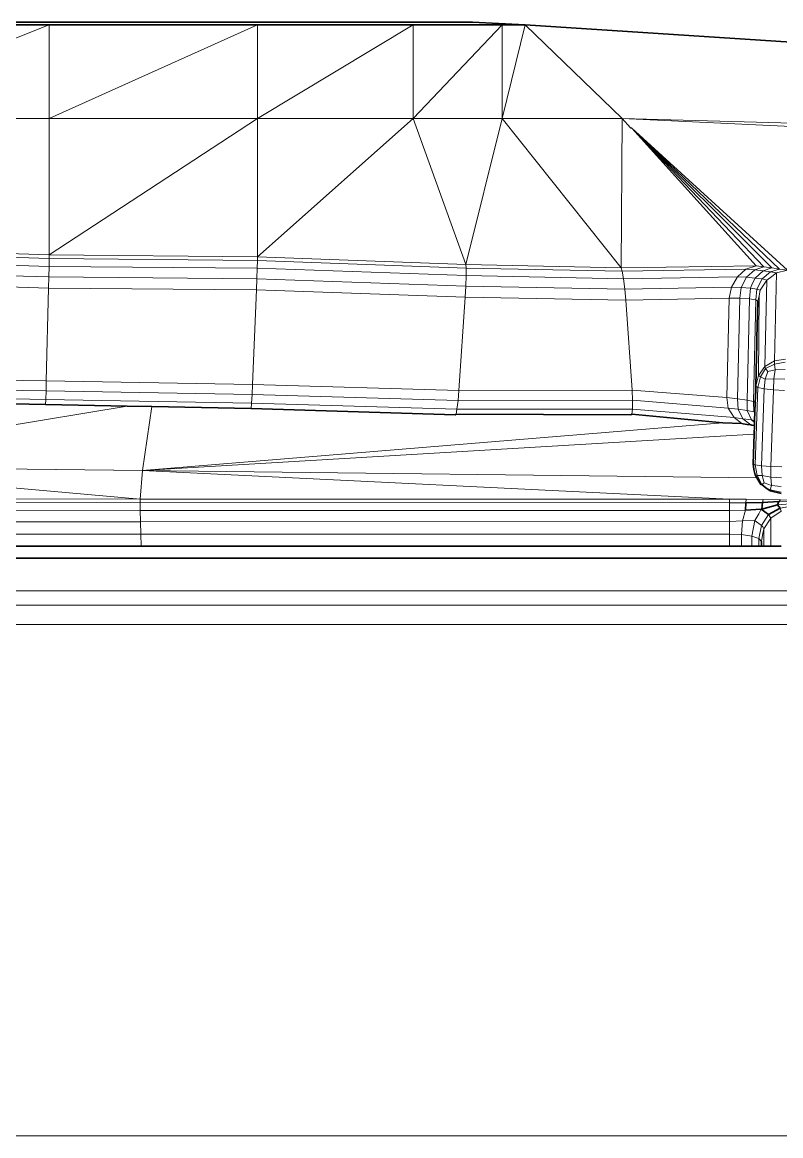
# Model space of a CAD drawing. Header units: inches. Extents: x 1 to 101, y 1 to 36.
# Drawn here: x 13.439 to 14.626, y 33.792 to 35.536 of the extents above; entities that cross this region are included whole.
import ezdxf

# ---------------------------------------------------------------- set-up
doc = ezdxf.new("R2010")
doc.units = ezdxf.units.IN
doc.header["$MEASUREMENT"] = 0
doc.layers.add('Default', color=7, linetype='Continuous')

msp = doc.modelspace()

# ---------------------------------------------------------------- linework, layer by layer
at = {"layer": 'Default', "color": 7, "lineweight": 35, "ltscale": 5.332711, "transparency": 33554687}
for p, q in [((14.1433, 35.5358), (11.3471, 35.5358)), ((14.2259, 35.5318), (14.1433, 35.5358)), ((13.1125, 35.5318), (13.4808, 35.5318)), ((13.4808, 35.5318), (13.8068, 35.5318)), ((13.8068, 35.5318), (14.0504, 35.5318)), ((14.0504, 35.5318), (14.1895, 35.5318)), ((14.1895, 35.5318), (14.2259, 35.5318)), ((17.8304, 35.2958), (14.2259, 35.5318)), ((14.3906, 35.3704), (14.3927, 35.3702)), ((14.5899, 35.0993), (14.5886, 35.0414)), ((14.5884, 35.0299), (14.5879, 35.013)), ((14.5884, 35.0347), (14.5886, 35.0414)), ((14.5884, 35.0347), (14.5884, 35.0299)), ((14.5869, 34.966), (14.5879, 35.013)), ((14.5858, 34.9405), (14.5866, 34.959)), ((14.5866, 34.959), (14.5869, 34.966)), ((13.1098, 34.9441), (13.4749, 34.9373)), ((14.5858, 34.9405), (14.5854, 34.9252)), ((13.4749, 34.9373), (13.6026, 34.9349)), ((13.6026, 34.9349), (13.6412, 34.9341)), ((13.6412, 34.9341), (13.7969, 34.9312)), ((13.7969, 34.9312), (14.1164, 34.9213)), ((14.5854, 34.9252), (14.5849, 34.9122)), ((14.1164, 34.9213), (14.1175, 34.9221)), ((14.1175, 34.9221), (14.3909, 34.921)), ((14.3925, 34.922), (14.3909, 34.921)), ((14.3925, 34.922), (14.5351, 34.9087)), ((14.5351, 34.9087), (14.5647, 34.9075)), ((14.5647, 34.9075), (14.567, 34.9072)), ((14.567, 34.9072), (14.5732, 34.9061)), ((14.5732, 34.9061), (14.5789, 34.9057)), ((14.5789, 34.9057), (14.5804, 34.9049)), ((14.5848, 34.9093), (14.5846, 34.9043)), ((14.5849, 34.9122), (14.5848, 34.9093)), ((14.5804, 34.9049), (14.5846, 34.9043)), ((14.5842, 34.8909), (14.5825, 34.8443)), ((14.5846, 34.9043), (14.5842, 34.8909)), ((14.5839, 34.8356), (14.5825, 34.8443)), ((14.5839, 34.8356), (14.5856, 34.8269)), ((14.5884, 34.8222), (14.5856, 34.8269)), ((14.5884, 34.8222), (14.5948, 34.8122)), ((14.5948, 34.8122), (14.596, 34.8121)), ((14.6023, 34.8068), (14.596, 34.8121)), ((14.6023, 34.8068), (14.6091, 34.8022)), ((14.6262, 34.7981), (14.6091, 34.8022)), ((14.5706, 34.7719), (14.5711, 34.7833)), ((14.5711, 34.7833), (14.5972, 34.7836)), ((14.5972, 34.7836), (14.5962, 34.7736)), ((14.5972, 34.7836), (14.6228, 34.7856)), ((14.6228, 34.7856), (14.6206, 34.7803)), ((14.5952, 34.7735), (14.5706, 34.7719)), ((14.6066, 34.7651), (14.5952, 34.7735)), ((14.5962, 34.7736), (14.6206, 34.7803)), ((14.625, 34.7749), (14.6066, 34.7651)), ((14.6206, 34.7803), (14.625, 34.7749)), ((13.6248, 34.7155), (13.0312, 34.7155)), ((14.5455, 34.7155), (13.6248, 34.7155)), ((14.5645, 34.7155), (14.5455, 34.7155)), ((14.5808, 34.7155), (14.5645, 34.7155)), ((14.5917, 34.7155), (14.5808, 34.7155)), ((14.5955, 34.7155), (14.5917, 34.7155)), ((14.5955, 34.723), (14.5955, 34.7155)), ((14.5992, 34.7155), (14.5955, 34.7155)), ((14.6101, 34.7155), (14.5992, 34.7155)), ((14.6265, 34.7155), (14.6101, 34.7155)), ((20.6982, 34.6965), (4.7589, 34.6965))]:
    msp.add_line(p, q, dxfattribs=at)
at = {"layer": 'Default', "color": 251, "lineweight": 0, "true_color": 0x4b4b4b, "transparency": 33554687}
for p, q in [((13.1125, 35.3849), (13.4808, 35.5318)), ((13.4808, 35.5318), (13.8068, 35.5318)), ((13.8068, 35.5318), (13.4808, 35.3849)), ((13.4808, 35.3849), (13.4808, 35.5318)), ((13.4808, 35.5318), (13.4808, 35.3849)), ((13.4808, 35.3849), (13.8068, 35.5318)), ((13.8068, 35.5318), (13.8068, 35.3849)), ((13.8068, 35.3849), (13.8068, 35.5318)), ((13.8068, 35.5318), (14.0504, 35.5318)), ((14.0504, 35.5318), (13.8068, 35.3849)), ((13.4808, 35.3849), (13.1125, 35.3849)), ((13.8068, 35.3849), (13.4808, 35.3849))]:
    msp.add_line(p, q, dxfattribs=at).dxf.unprotected_set("ltscale", 0)
at = {"layer": 'Default', "color": 251, "lineweight": 0, "true_color": 0x4c4c4c, "transparency": 33554687}
for p, q in [((13.1125, 35.5318), (13.4808, 35.5318)), ((13.4808, 35.5318), (13.1125, 35.3849))]:
    msp.add_line(p, q, dxfattribs=at).dxf.unprotected_set("ltscale", 0)
at = {"layer": 'Default', "color": 7, "lineweight": 15, "ltscale": 5.332711, "transparency": 33554687}
for p, q in [((13.4808, 35.3849), (13.4808, 35.5318)), ((13.8068, 35.5318), (13.8068, 35.3849)), ((14.0504, 35.5318), (14.0504, 35.3849)), ((14.1895, 35.5318), (14.1895, 35.3849)), ((14.2259, 35.5318), (14.3774, 35.3849)), ((13.4808, 35.3849), (13.1125, 35.3849)), ((13.8068, 35.3849), (13.4808, 35.3849)), ((13.4808, 35.1717), (13.4808, 35.3849)), ((13.8068, 35.3849), (14.0504, 35.3849)), ((13.8068, 35.1684), (13.8068, 35.3849)), ((14.0504, 35.3849), (14.133, 35.1563)), ((14.0504, 35.3849), (14.1895, 35.3849)), ((14.1895, 35.3849), (14.3758, 35.1511)), ((14.1895, 35.3849), (14.3774, 35.3849)), ((14.3774, 35.3849), (17.9062, 35.2223)), ((14.3774, 35.3849), (14.3906, 35.3704)), ((14.6365, 35.1477), (14.3927, 35.3702)), ((14.3927, 35.3702), (14.5872, 35.1544)), ((14.6241, 35.1494), (14.3927, 35.3702)), ((14.3927, 35.3702), (14.6118, 35.1511)), ((14.5995, 35.1527), (14.3927, 35.3702)), ((13.4807, 35.1659), (13.1124, 35.1775)), ((13.4808, 35.1717), (13.1125, 35.1833)), ((13.4808, 35.1717), (13.4807, 35.1659)), ((13.8068, 35.1684), (13.4808, 35.1717)), ((13.8067, 35.1628), (13.8068, 35.1684)), ((14.133, 35.1563), (13.8068, 35.1684)), ((13.1123, 35.1652), (13.4805, 35.1536)), ((13.4801, 35.137), (13.4805, 35.1536)), ((13.4805, 35.1536), (13.4807, 35.1659)), ((13.4805, 35.1536), (13.8063, 35.1508)), ((13.4807, 35.1659), (13.8067, 35.1628)), ((13.8056, 35.1342), (13.8063, 35.1508)), ((13.8063, 35.1508), (13.8067, 35.1628)), ((14.1336, 35.1391), (13.8063, 35.1508)), ((14.1336, 35.151), (13.8067, 35.1628)), ((14.3758, 35.1511), (14.133, 35.1563)), ((14.133, 35.1563), (14.1336, 35.151)), ((14.1336, 35.151), (14.1336, 35.1391)), ((14.1336, 35.151), (14.3776, 35.146)), ((14.5872, 35.1544), (14.3758, 35.1511)), ((14.3758, 35.1511), (14.3776, 35.146)), ((14.3776, 35.146), (14.5711, 35.1491)), ((14.565, 35.1433), (14.5711, 35.1491)), ((14.5872, 35.1544), (14.5711, 35.1491)), ((14.5711, 35.1491), (14.5852, 35.148)), ((14.5852, 35.148), (14.5995, 35.1527)), ((14.5995, 35.1527), (14.5872, 35.1544)), ((14.6118, 35.1511), (14.5981, 35.1466)), ((14.5995, 35.1527), (14.6118, 35.1511)), ((14.6241, 35.1494), (14.6097, 35.145)), ((14.6118, 35.1511), (14.6241, 35.1494)), ((14.6241, 35.1494), (14.6365, 35.1477)), ((13.4801, 35.137), (13.1122, 35.1485)), ((13.4797, 35.1197), (13.4801, 35.137)), ((13.4801, 35.137), (13.8056, 35.1342)), ((13.8056, 35.1342), (13.8049, 35.117)), ((14.133, 35.1227), (13.8056, 35.1342)), ((14.1336, 35.1391), (14.133, 35.1227)), ((14.3797, 35.1343), (14.1336, 35.1391)), ((14.3776, 35.146), (14.3797, 35.1343)), ((14.3797, 35.1343), (14.5579, 35.1374)), ((14.3817, 35.118), (14.3797, 35.1343)), ((14.5486, 35.121), (14.5579, 35.1374)), ((14.5579, 35.1374), (14.565, 35.1433)), ((14.5579, 35.1374), (14.5722, 35.1366)), ((14.5639, 35.1206), (14.5722, 35.1366)), ((14.5722, 35.1366), (14.5852, 35.148)), ((14.5722, 35.1366), (14.5857, 35.1353)), ((14.5817, 35.1271), (14.5857, 35.1353)), ((14.5852, 35.148), (14.5981, 35.1466)), ((14.5981, 35.1466), (14.5857, 35.1353)), ((14.5857, 35.1353), (14.5966, 35.1339)), ((14.5966, 35.1339), (14.5885, 35.118)), ((14.5935, 35.1163), (14.6041, 35.1318)), ((14.6097, 35.145), (14.5966, 35.1339)), ((14.5966, 35.1339), (14.6041, 35.1318)), ((14.5981, 35.1466), (14.6097, 35.145)), ((14.601, 34.9968), (14.6041, 35.1318)), ((14.6041, 35.1318), (14.6121, 35.1379)), ((14.6097, 35.145), (14.6194, 35.1433)), ((14.6121, 35.1379), (14.6194, 35.1433)), ((14.6159, 35.0058), (14.6194, 35.1433)), ((14.6194, 35.1433), (14.6365, 35.1477)), ((13.4797, 35.1197), (13.112, 35.1312)), ((13.4761, 34.9741), (13.4797, 35.1197)), ((13.4797, 35.1197), (13.8049, 35.117)), ((13.7988, 34.9687), (13.8049, 35.117)), ((13.8049, 35.117), (14.132, 35.1055)), ((14.132, 35.1055), (14.133, 35.1227)), ((14.133, 35.1227), (14.3817, 35.118)), ((14.3817, 35.118), (14.5486, 35.121)), ((14.3817, 35.118), (14.3832, 35.1009)), ((14.5486, 35.121), (14.5453, 35.1038)), ((14.5639, 35.1206), (14.5486, 35.121)), ((14.5617, 35.1038), (14.5639, 35.1206)), ((14.5782, 35.1196), (14.5639, 35.1206)), ((14.577, 35.1029), (14.5782, 35.1196)), ((14.5782, 35.1196), (14.5817, 35.1271)), ((14.5885, 35.118), (14.5782, 35.1196)), ((14.5885, 35.118), (14.5869, 35.1012)), ((14.5935, 35.1163), (14.5885, 35.118)), ((14.5918, 35.1075), (14.5935, 35.1163)), ((14.132, 35.1055), (14.1219, 34.9594)), ((14.132, 35.1055), (14.3832, 35.1009)), ((14.3832, 35.1009), (14.5453, 35.1038)), ((14.3832, 35.1009), (14.393, 34.9599)), ((14.5453, 35.1038), (14.5412, 34.948)), ((14.5453, 35.1038), (14.5617, 35.1038)), ((14.5579, 34.9463), (14.5617, 35.1038)), ((14.577, 35.1029), (14.5617, 35.1038)), ((14.577, 35.1029), (14.573, 34.9442)), ((14.5869, 35.1012), (14.577, 35.1029)), ((14.5831, 34.942), (14.5869, 35.1012)), ((14.5899, 35.0993), (14.5869, 35.1012)), ((14.5899, 35.0993), (14.5918, 35.1075)), ((14.5908, 34.9828), (14.5918, 35.1075)), ((14.5908, 34.9828), (14.601, 34.9968)), ((14.594, 34.9804), (14.6021, 34.9938)), ((14.601, 34.9968), (14.6159, 35.0058)), ((14.601, 34.9968), (14.6021, 34.9938)), ((14.6021, 34.9938), (14.6161, 35.0007)), ((14.6021, 34.9938), (14.6056, 34.9888)), ((14.6331, 35.0084), (14.6159, 35.0058)), ((14.6159, 35.0058), (14.6161, 35.0007)), ((14.6161, 35.0007), (14.6329, 35.0034)), ((14.6161, 35.0007), (14.6173, 34.9916)), ((14.6173, 34.9916), (14.6326, 34.9923)), ((13.4761, 34.9741), (13.1103, 34.9806)), ((14.5869, 34.966), (14.5908, 34.9828)), ((14.5901, 34.9638), (14.594, 34.9804)), ((14.594, 34.9804), (14.5908, 34.9828)), ((14.6015, 34.977), (14.594, 34.9804)), ((14.5998, 34.9618), (14.6015, 34.977)), ((14.6015, 34.977), (14.6056, 34.9888)), ((14.6152, 34.9773), (14.6015, 34.977)), ((14.6056, 34.9888), (14.6173, 34.9916)), ((14.6152, 34.9773), (14.6143, 34.9603)), ((14.6173, 34.9916), (14.6152, 34.9773)), ((14.6321, 34.9768), (14.6152, 34.9773)), ((13.4757, 34.9586), (13.1101, 34.9651)), ((13.4753, 34.9451), (13.4757, 34.9586)), ((13.4761, 34.9741), (13.4757, 34.9586)), ((13.4757, 34.9586), (13.7982, 34.9531)), ((13.7988, 34.9687), (13.4761, 34.9741)), ((13.7982, 34.9531), (13.7988, 34.9687)), ((14.1219, 34.9594), (13.7988, 34.9687)), ((14.1219, 34.9594), (14.1206, 34.9437)), ((14.393, 34.9599), (14.1219, 34.9594)), ((14.5412, 34.948), (14.393, 34.9599)), ((14.393, 34.9599), (14.3937, 34.9441)), ((14.5901, 34.9638), (14.586, 34.8427)), ((14.5869, 34.966), (14.5901, 34.9638)), ((14.5998, 34.9618), (14.5901, 34.9638)), ((14.5998, 34.9618), (14.5957, 34.8412)), ((14.6143, 34.9603), (14.5998, 34.9618)), ((14.6143, 34.9603), (14.6103, 34.8401)), ((14.6315, 34.9594), (14.6143, 34.9603)), ((13.1099, 34.9517), (13.4753, 34.9451)), ((13.4749, 34.9373), (13.4753, 34.9451)), ((13.4753, 34.9451), (13.7975, 34.9394)), ((13.7975, 34.9394), (13.7982, 34.9531)), ((14.1206, 34.9437), (13.7982, 34.9531)), ((14.1206, 34.9437), (14.119, 34.9299)), ((14.1206, 34.9437), (14.3937, 34.9441)), ((14.3937, 34.9441), (14.3936, 34.9302)), ((14.3937, 34.9441), (14.5437, 34.9316)), ((14.5579, 34.9463), (14.5412, 34.948)), ((14.5437, 34.9316), (14.5412, 34.948)), ((14.573, 34.9442), (14.5579, 34.9463)), ((14.5579, 34.9463), (14.5589, 34.9299)), ((14.5732, 34.9278), (14.573, 34.9442)), ((14.573, 34.9442), (14.5831, 34.942)), ((14.5831, 34.942), (14.5836, 34.9258)), ((14.5831, 34.942), (14.5858, 34.9405)), ((13.6412, 34.9341), (13.6268, 34.8339)), ((13.7969, 34.9312), (13.7975, 34.9394)), ((14.119, 34.9299), (13.7975, 34.9394)), ((14.119, 34.9299), (14.1175, 34.9221)), ((14.119, 34.9299), (14.3936, 34.9302)), ((14.3936, 34.9302), (14.3925, 34.922)), ((14.3936, 34.9302), (14.5531, 34.9167)), ((14.5589, 34.9299), (14.5437, 34.9316)), ((14.5437, 34.9316), (14.5531, 34.9167)), ((14.5665, 34.915), (14.5589, 34.9299)), ((14.5589, 34.9299), (14.5732, 34.9278)), ((14.58, 34.9131), (14.5732, 34.9278)), ((14.5732, 34.9278), (14.5836, 34.9258)), ((14.5836, 34.9258), (14.5854, 34.9252)), ((14.5351, 34.9087), (13.6268, 34.8339)), ((14.5531, 34.9167), (14.5665, 34.915)), ((14.5531, 34.9167), (14.5647, 34.9075)), ((14.5789, 34.9057), (14.5665, 34.915)), ((14.5665, 34.915), (14.58, 34.9131)), ((14.5849, 34.9122), (14.58, 34.9131)), ((14.5848, 34.9093), (14.58, 34.9131)), ((13.6268, 34.8339), (14.5842, 34.8909)), ((13.6268, 34.8339), (13.0399, 34.8411)), ((14.586, 34.8427), (14.5825, 34.8443)), ((14.5888, 34.8259), (14.586, 34.8427)), ((14.586, 34.8427), (14.5957, 34.8412)), ((14.6103, 34.8401), (14.5957, 34.8412)), ((14.5957, 34.8412), (14.5965, 34.8261)), ((14.6102, 34.8235), (14.6103, 34.8401)), ((14.6103, 34.8401), (14.6276, 34.8395)), ((13.6268, 34.8339), (13.6229, 34.7893)), ((14.5884, 34.8222), (13.6268, 34.8339)), ((13.6268, 34.8339), (14.5455, 34.7889)), ((14.5856, 34.8269), (14.5888, 34.8259)), ((14.5965, 34.8261), (14.5888, 34.8259)), ((14.5888, 34.8259), (14.596, 34.8121)), ((14.5997, 34.8147), (14.5965, 34.8261)), ((14.5965, 34.8261), (14.6102, 34.8235)), ((14.6102, 34.8235), (14.6113, 34.8104)), ((14.627, 34.8225), (14.6102, 34.8235)), ((14.596, 34.8121), (14.5997, 34.8147)), ((14.6113, 34.8104), (14.5997, 34.8147)), ((14.6095, 34.8039), (14.6023, 34.8068)), ((14.6095, 34.8039), (14.6091, 34.8022)), ((14.6113, 34.8104), (14.6095, 34.8039)), ((14.6263, 34.8002), (14.6095, 34.8039)), ((14.6113, 34.8104), (14.6265, 34.8087)), ((13.6229, 34.784), (13.0308, 34.7845)), ((13.6229, 34.7893), (13.0311, 34.79)), ((13.6229, 34.784), (13.6229, 34.7893)), ((13.6229, 34.7893), (14.5455, 34.7889)), ((14.5455, 34.7835), (13.6229, 34.784)), ((13.6229, 34.784), (13.6231, 34.7715)), ((14.5455, 34.7889), (14.5455, 34.7835)), ((14.5455, 34.7889), (14.5717, 34.7889)), ((14.5455, 34.7713), (14.5455, 34.7835)), ((14.5455, 34.7835), (14.5711, 34.7833)), ((14.5711, 34.7833), (14.5717, 34.7889)), ((14.5717, 34.7889), (14.5983, 34.7887)), ((14.5983, 34.7887), (14.5972, 34.7836)), ((14.5983, 34.7887), (14.6254, 34.7882)), ((14.6254, 34.7882), (14.6228, 34.7856)), ((14.6228, 34.7856), (14.6496, 34.7851)), ((14.653, 34.7876), (14.6254, 34.7882)), ((13.6231, 34.7715), (13.0306, 34.7717)), ((13.6231, 34.7715), (13.6236, 34.7536)), ((14.5455, 34.7713), (13.6231, 34.7715)), ((14.5706, 34.7719), (14.5455, 34.7713)), ((14.5455, 34.7542), (14.5455, 34.7713)), ((14.5658, 34.755), (14.5706, 34.7719)), ((14.585, 34.7557), (14.5915, 34.7661)), ((14.5915, 34.7661), (14.5952, 34.7735)), ((14.6263, 34.7705), (14.6101, 34.7593)), ((14.6472, 34.7821), (14.6206, 34.7803)), ((14.6459, 34.7785), (14.625, 34.7749)), ((14.625, 34.7749), (14.6263, 34.7705)), ((13.6236, 34.7536), (13.0307, 34.7537)), ((14.5455, 34.7542), (13.6236, 34.7536)), ((13.6236, 34.7536), (13.6242, 34.7344)), ((14.5658, 34.755), (14.5455, 34.7542)), ((14.5455, 34.7344), (14.5455, 34.7542)), ((14.5646, 34.7335), (14.5658, 34.755)), ((14.585, 34.7557), (14.5658, 34.755)), ((14.5808, 34.7311), (14.585, 34.7557)), ((14.5859, 34.7551), (14.585, 34.7557)), ((14.5956, 34.7477), (14.5859, 34.7551)), ((14.6066, 34.7651), (14.5956, 34.7477)), ((14.6101, 34.7593), (14.5992, 34.7426)), ((14.6101, 34.7593), (14.6066, 34.7651)), ((14.6101, 34.7593), (14.6101, 34.7155)), ((13.0309, 34.7344), (13.6242, 34.7344)), ((13.6242, 34.7344), (13.6248, 34.7155)), ((13.6242, 34.7344), (14.5455, 34.7344)), ((14.5455, 34.7344), (14.5455, 34.7155)), ((14.5455, 34.7344), (14.5646, 34.7335)), ((14.5646, 34.7335), (14.5645, 34.7155)), ((14.5808, 34.7311), (14.5646, 34.7335)), ((14.5917, 34.7274), (14.5808, 34.7311)), ((14.5808, 34.7311), (14.5808, 34.7155)), ((14.5956, 34.7477), (14.5917, 34.7274)), ((14.5955, 34.723), (14.5974, 34.7328)), ((14.5975, 34.7455), (14.5956, 34.7477)), ((14.5974, 34.7328), (14.5992, 34.7426)), ((14.5992, 34.7426), (14.5975, 34.7455)), ((14.5992, 34.7426), (14.5992, 34.7155)), ((14.5955, 34.723), (14.5917, 34.7274)), ((14.5917, 34.7274), (14.5917, 34.7155)), ((20.6982, 34.6454), (4.7589, 34.6454)), ((4.7589, 34.6232), (20.6982, 34.6232)), ((20.6982, 34.5928), (4.7589, 34.5928)), ((4.7589, 33.7923), (20.6982, 33.7923))]:
    msp.add_line(p, q, dxfattribs=at)
at = {"layer": 'Default', "color": 251, "lineweight": 0, "true_color": 0x4a4a4a, "transparency": 33554687}
for p, q in [((13.8068, 35.3849), (14.0504, 35.5318)), ((14.0504, 35.5318), (14.1895, 35.5318)), ((14.1895, 35.5318), (14.0504, 35.3849)), ((14.0504, 35.3849), (14.0504, 35.5318)), ((14.0504, 35.5318), (14.0504, 35.3849)), ((14.0504, 35.3849), (14.1895, 35.5318)), ((14.1895, 35.5318), (14.1895, 35.3849)), ((14.0504, 35.3849), (13.8068, 35.3849)), ((14.1895, 35.3849), (14.0504, 35.3849))]:
    msp.add_line(p, q, dxfattribs=at).dxf.unprotected_set("ltscale", 0)
at = {"layer": 'Default', "color": 251, "lineweight": 0, "true_color": 0x494949, "transparency": 33554687}
for p, q in [((14.1895, 35.5318), (14.2259, 35.5318)), ((14.2259, 35.5318), (14.1895, 35.3849)), ((14.1895, 35.3849), (14.1895, 35.5318)), ((14.1895, 35.3849), (14.2259, 35.5318)), ((14.2259, 35.5318), (17.8304, 35.2958)), ((14.3774, 35.3849), (14.2259, 35.5318)), ((14.2259, 35.5318), (14.3774, 35.3849)), ((14.3774, 35.3849), (14.1895, 35.3849)), ((17.8304, 35.2958), (14.3774, 35.3849))]:
    msp.add_line(p, q, dxfattribs=at).dxf.unprotected_set("ltscale", 0)
at = {"layer": 'Default', "color": 251, "lineweight": 0, "true_color": 0x595959, "transparency": 33554687}
for p, q in [((13.1125, 35.3849), (13.4808, 35.3849)), ((13.4808, 35.3849), (13.4808, 35.1717)), ((13.4808, 35.1717), (13.4808, 35.3849)), ((13.4808, 35.3849), (13.8068, 35.3849)), ((13.8068, 35.3849), (13.4808, 35.1717)), ((13.4807, 35.1659), (13.1124, 35.1775)), ((13.4808, 35.1717), (13.1125, 35.1833)), ((13.1125, 35.1833), (13.4808, 35.1717)), ((13.4808, 35.1717), (13.4807, 35.1659))]:
    msp.add_line(p, q, dxfattribs=at).dxf.unprotected_set("ltscale", 0)
at = {"layer": 'Default', "color": 251, "lineweight": 0, "true_color": 0x575757, "transparency": 33554687}
for p, q in [((13.4808, 35.1717), (13.8068, 35.3849)), ((13.8068, 35.3849), (14.0504, 35.3849)), ((14.0504, 35.3849), (13.8068, 35.1684)), ((13.8068, 35.1684), (13.8068, 35.3849)), ((13.8068, 35.3849), (13.8068, 35.1684)), ((13.4807, 35.1659), (13.4808, 35.1717)), ((13.8068, 35.1684), (13.4808, 35.1717)), ((13.4808, 35.1717), (13.8068, 35.1684)), ((13.8068, 35.1684), (13.8067, 35.1628)), ((13.8067, 35.1628), (13.4807, 35.1659))]:
    msp.add_line(p, q, dxfattribs=at).dxf.unprotected_set("ltscale", 0)
at = {"layer": 'Default', "color": 251, "lineweight": 0, "true_color": 0x565656, "transparency": 33554687}
for p, q in [((13.8068, 35.1684), (14.0504, 35.3849)), ((14.0504, 35.3849), (14.133, 35.1563)), ((13.8067, 35.1628), (13.8068, 35.1684)), ((14.133, 35.1563), (13.8068, 35.1684)), ((13.8068, 35.1684), (14.133, 35.1563)), ((14.1336, 35.151), (13.8067, 35.1628)), ((14.133, 35.1563), (14.1336, 35.151))]:
    msp.add_line(p, q, dxfattribs=at).dxf.unprotected_set("ltscale", 0)
at = {"layer": 'Default', "color": 251, "lineweight": 0, "true_color": 0x545454, "transparency": 33554687}
for p, q in [((14.0504, 35.3849), (14.1895, 35.3849)), ((14.133, 35.1563), (14.0504, 35.3849)), ((14.1895, 35.3849), (14.133, 35.1563)), ((14.133, 35.1563), (14.1895, 35.3849)), ((14.1895, 35.3849), (14.3758, 35.1511)), ((14.3758, 35.1511), (14.133, 35.1563)), ((14.133, 35.1563), (14.3758, 35.1511)), ((14.1336, 35.151), (14.133, 35.1563)), ((14.3776, 35.146), (14.1336, 35.151)), ((14.3758, 35.1511), (14.3776, 35.146))]:
    msp.add_line(p, q, dxfattribs=at).dxf.unprotected_set("ltscale", 0)
at = {"layer": 'Default', "color": 251, "lineweight": 0, "true_color": 0x525252, "transparency": 33554687}
for p, q in [((14.1895, 35.3849), (14.3774, 35.3849)), ((14.3758, 35.1511), (14.1895, 35.3849)), ((14.3774, 35.3849), (14.3758, 35.1511)), ((14.3758, 35.1511), (14.3774, 35.3849)), ((14.3774, 35.3849), (14.3906, 35.3704)), ((14.3906, 35.3704), (14.3927, 35.3702)), ((14.3927, 35.3702), (14.5872, 35.1544)), ((14.5995, 35.1527), (14.3927, 35.3702)), ((14.3927, 35.3702), (14.6118, 35.1511)), ((14.5872, 35.1544), (14.3927, 35.3702)), ((14.3927, 35.3702), (14.5995, 35.1527)), ((14.6118, 35.1511), (14.3927, 35.3702)), ((14.3927, 35.3702), (14.6241, 35.1494)), ((14.5872, 35.1544), (14.3758, 35.1511)), ((14.3758, 35.1511), (14.5872, 35.1544)), ((14.3776, 35.146), (14.3758, 35.1511)), ((14.5711, 35.1491), (14.3776, 35.146)), ((14.5872, 35.1544), (14.5711, 35.1491)), ((14.5995, 35.1527), (14.5872, 35.1544)), ((14.6118, 35.1511), (14.5995, 35.1527)), ((14.6241, 35.1494), (14.6118, 35.1511))]:
    msp.add_line(p, q, dxfattribs=at).dxf.unprotected_set("ltscale", 0)
at = {"layer": 'Default', "color": 49, "lineweight": 0, "true_color": 0x464646, "transparency": 33554687}
for p, q in [((17.9062, 35.2223), (14.3774, 35.3849)), ((14.3774, 35.3849), (17.8304, 35.2958))]:
    msp.add_line(p, q, dxfattribs=at).dxf.unprotected_set("ltscale", 0)
at = {"layer": 'Default', "color": 251, "lineweight": 0, "true_color": 0x515151, "transparency": 33554687}
for p, q in [((14.3774, 35.3849), (17.9062, 35.2223)), ((14.3906, 35.3704), (14.3774, 35.3849)), ((14.3927, 35.3702), (14.3906, 35.3704)), ((14.6365, 35.1477), (14.3927, 35.3702)), ((14.5935, 35.1163), (14.6041, 35.1318)), ((14.6041, 35.1318), (14.601, 34.9968)), ((14.5918, 35.1075), (14.5935, 35.1163)), ((14.5908, 34.9828), (14.5918, 35.1075)), ((14.601, 34.9968), (14.5908, 34.9828)), ((13.6229, 34.7893), (13.0399, 34.8411)), ((13.0399, 34.8411), (13.6268, 34.8339)), ((13.6229, 34.7893), (13.6268, 34.8339)), ((13.6268, 34.8339), (13.6229, 34.7893)), ((13.6268, 34.8339), (14.5455, 34.7889)), ((14.5455, 34.7889), (13.6229, 34.7893))]:
    msp.add_line(p, q, dxfattribs=at).dxf.unprotected_set("ltscale", 0)
at = {"layer": 'Default', "color": 250, "lineweight": 0, "true_color": 0x282828, "transparency": 33554687}
for p, q in [((14.6241, 35.1494), (14.3927, 35.3702)), ((14.3927, 35.3702), (14.6365, 35.1477)), ((14.6365, 35.1477), (14.6241, 35.1494))]:
    msp.add_line(p, q, dxfattribs=at).dxf.unprotected_set("ltscale", 0)
at = {"layer": 'Default', "color": 8, "lineweight": 0, "true_color": 0x717171, "transparency": 33554687}
for p, q in [((13.1124, 35.1775), (13.4807, 35.1659)), ((13.4805, 35.1536), (13.1123, 35.1652)), ((13.4807, 35.1659), (13.4805, 35.1536))]:
    msp.add_line(p, q, dxfattribs=at).dxf.unprotected_set("ltscale", 0)
at = {"layer": 'Default', "color": 250, "lineweight": 0, "true_color": 0x313131, "transparency": 33554687}
for p, q in [((13.1123, 35.1652), (13.4805, 35.1536)), ((13.4801, 35.137), (13.4805, 35.1536)), ((13.4805, 35.1536), (13.4801, 35.137)), ((13.4805, 35.1536), (13.8063, 35.1508)), ((13.8063, 35.1508), (13.8056, 35.1342)), ((13.4801, 35.137), (13.1122, 35.1485)), ((13.8056, 35.1342), (13.4801, 35.137)), ((13.1103, 34.9806), (13.4761, 34.9741)), ((13.4757, 34.9586), (13.1101, 34.9651)), ((13.4761, 34.9741), (13.4757, 34.9586))]:
    msp.add_line(p, q, dxfattribs=at).dxf.unprotected_set("ltscale", 0)
at = {"layer": 'Default', "color": 9, "lineweight": 0, "true_color": 0xbcbcbc, "transparency": 33554687}
for p, q in [((13.4805, 35.1536), (13.4807, 35.1659)), ((13.8063, 35.1508), (13.4805, 35.1536)), ((13.4807, 35.1659), (13.8067, 35.1628)), ((13.8067, 35.1628), (13.8063, 35.1508))]:
    msp.add_line(p, q, dxfattribs=at).dxf.unprotected_set("ltscale", 0)
at = {"layer": 'Default', "color": 250, "lineweight": 0, "true_color": 0x303030, "transparency": 33554687}
for p, q in [((13.8056, 35.1342), (13.8063, 35.1508)), ((13.8063, 35.1508), (14.1336, 35.1391)), ((14.133, 35.1227), (13.8056, 35.1342)), ((14.1336, 35.1391), (14.133, 35.1227)), ((13.4757, 34.9586), (13.4761, 34.9741)), ((13.7982, 34.9531), (13.4757, 34.9586)), ((13.4761, 34.9741), (13.7988, 34.9687)), ((13.7988, 34.9687), (13.7982, 34.9531))]:
    msp.add_line(p, q, dxfattribs=at).dxf.unprotected_set("ltscale", 0)
at = {"layer": 'Default', "color": 8, "lineweight": 0, "true_color": 0x6e6e6e, "transparency": 33554687}
for p, q in [((13.8063, 35.1508), (13.8067, 35.1628)), ((14.1336, 35.1391), (13.8063, 35.1508)), ((13.8067, 35.1628), (14.1336, 35.151)), ((14.1336, 35.151), (14.1336, 35.1391))]:
    msp.add_line(p, q, dxfattribs=at).dxf.unprotected_set("ltscale", 0)
at = {"layer": 'Default', "color": 250, "lineweight": 0, "true_color": 0x2c2c2c, "transparency": 33554687}
for p, q in [((14.1336, 35.1391), (14.1336, 35.151)), ((14.1336, 35.151), (14.3776, 35.146)), ((14.133, 35.1227), (14.1336, 35.1391)), ((14.1336, 35.1391), (14.3797, 35.1343)), ((14.3797, 35.1343), (14.1336, 35.1391)), ((14.3776, 35.146), (14.3797, 35.1343)), ((14.3797, 35.1343), (14.3817, 35.118)), ((14.3817, 35.118), (14.133, 35.1227)), ((14.393, 34.9599), (14.5412, 34.948)), ((14.3937, 34.9441), (14.393, 34.9599)), ((14.5437, 34.9316), (14.3937, 34.9441)), ((14.5412, 34.948), (14.5437, 34.9316))]:
    msp.add_line(p, q, dxfattribs=at).dxf.unprotected_set("ltscale", 0)
at = {"layer": 'Default', "color": 9, "lineweight": 0, "true_color": 0xbbbbbb, "transparency": 33554687}
for p, q in [((14.3776, 35.146), (14.5711, 35.1491)), ((14.5711, 35.1491), (14.565, 35.1433)), ((14.3797, 35.1343), (14.3776, 35.146)), ((14.5579, 35.1374), (14.3797, 35.1343)), ((14.565, 35.1433), (14.5579, 35.1374))]:
    msp.add_line(p, q, dxfattribs=at).dxf.unprotected_set("ltscale", 0)
at = {"layer": 'Default', "color": 9, "lineweight": 0, "true_color": 0xcbcbcb, "transparency": 33554687}
for p, q in [((13.1122, 35.1485), (13.4801, 35.137)), ((13.4797, 35.1197), (13.4801, 35.137)), ((13.4801, 35.137), (13.4797, 35.1197)), ((13.4801, 35.137), (13.8056, 35.1342)), ((13.8049, 35.117), (13.8056, 35.1342)), ((13.8056, 35.1342), (13.8049, 35.117)), ((13.8056, 35.1342), (14.133, 35.1227)), ((13.112, 35.1312), (13.4797, 35.1197)), ((13.4797, 35.1197), (13.112, 35.1312)), ((13.4761, 34.9741), (13.4797, 35.1197)), ((13.4797, 35.1197), (13.4761, 34.9741)), ((13.4797, 35.1197), (13.8049, 35.117)), ((13.8049, 35.117), (13.4797, 35.1197)), ((13.7988, 34.9687), (13.8049, 35.117)), ((13.8049, 35.117), (13.7988, 34.9687)), ((13.8049, 35.117), (14.132, 35.1055)), ((14.132, 35.1055), (13.8049, 35.117)), ((14.133, 35.1227), (14.132, 35.1055)), ((14.132, 35.1055), (14.133, 35.1227)), ((14.133, 35.1227), (14.3817, 35.118)), ((14.3817, 35.118), (14.5486, 35.121)), ((14.3817, 35.118), (14.3832, 35.1009)), ((14.3832, 35.1009), (14.3817, 35.118)), ((14.5486, 35.121), (14.5453, 35.1038)), ((14.1219, 34.9594), (14.132, 35.1055)), ((14.132, 35.1055), (14.1219, 34.9594)), ((14.132, 35.1055), (14.3832, 35.1009)), ((14.3832, 35.1009), (14.132, 35.1055)), ((14.3832, 35.1009), (14.5453, 35.1038)), ((14.5453, 35.1038), (14.3832, 35.1009)), ((14.393, 34.9599), (14.3832, 35.1009)), ((14.3832, 35.1009), (14.393, 34.9599)), ((14.5453, 35.1038), (14.5412, 34.948)), ((13.4761, 34.9741), (13.1103, 34.9806)), ((13.7988, 34.9687), (13.4761, 34.9741)), ((14.1219, 34.9594), (13.7988, 34.9687)), ((14.393, 34.9599), (14.1219, 34.9594)), ((14.5412, 34.948), (14.393, 34.9599)), ((13.0309, 34.7344), (13.6242, 34.7344)), ((13.6248, 34.7155), (13.6242, 34.7344)), ((13.6242, 34.7344), (14.5455, 34.7344)), ((13.6242, 34.7344), (13.6248, 34.7155)), ((14.5455, 34.7344), (14.5455, 34.7155)), ((13.6248, 34.7155), (13.0312, 34.7155)), ((14.5455, 34.7155), (13.6248, 34.7155)), ((4.7589, 34.6965), (20.6982, 34.6965)), ((20.6982, 34.6454), (4.7589, 34.6454)), ((4.7589, 34.5928), (20.6982, 34.5928)), ((20.6982, 33.7923), (4.7589, 33.7923)), ((4.7589, 33.7923), (20.6982, 33.7923))]:
    msp.add_line(p, q, dxfattribs=at).dxf.unprotected_set("ltscale", 0)
at = {"layer": 'Default', "color": 250, "lineweight": 0, "true_color": 0x2d2d2d, "transparency": 33554687}
for p, q in [((14.3797, 35.1343), (14.5579, 35.1374)), ((14.3817, 35.118), (14.3797, 35.1343)), ((14.5579, 35.1374), (14.5486, 35.121)), ((14.6159, 35.0058), (14.6194, 35.1433)), ((14.6194, 35.1433), (14.6365, 35.1477)), ((14.5486, 35.121), (14.3817, 35.118)), ((14.5412, 34.948), (14.5453, 35.1038)), ((14.5453, 35.1038), (14.5617, 35.1038)), ((14.5617, 35.1038), (14.5579, 34.9463)), ((14.5579, 34.9463), (14.5617, 35.1038)), ((14.5617, 35.1038), (14.577, 35.1029)), ((14.577, 35.1029), (14.573, 34.9442)), ((14.6331, 35.0084), (14.6159, 35.0058)), ((14.1206, 34.9437), (14.1219, 34.9594)), ((14.1219, 34.9594), (14.393, 34.9599)), ((14.393, 34.9599), (14.3937, 34.9441)), ((14.3937, 34.9441), (14.1206, 34.9437)), ((14.5579, 34.9463), (14.5412, 34.948)), ((14.573, 34.9442), (14.5579, 34.9463))]:
    msp.add_line(p, q, dxfattribs=at).dxf.unprotected_set("ltscale", 0)
at = {"layer": 'Default', "color": 251, "lineweight": 0, "true_color": 0x4d4d4d, "transparency": 33554687}
for p, q in [((14.601, 34.9968), (14.6041, 35.1318)), ((14.6041, 35.1318), (14.6121, 35.1379)), ((14.6121, 35.1379), (14.6194, 35.1433)), ((14.6194, 35.1433), (14.6159, 35.0058)), ((14.6159, 35.0058), (14.601, 34.9968))]:
    msp.add_line(p, q, dxfattribs=at).dxf.unprotected_set("ltscale", 0)
at = {"layer": 'Default', "color": 253, "lineweight": 0, "true_color": 0xb5b5b5, "transparency": 33554687}
for p, q in [((14.573, 34.9442), (14.577, 35.1029)), ((14.577, 35.1029), (14.5869, 35.1012)), ((14.5869, 35.1012), (14.5831, 34.942)), ((14.5831, 34.942), (14.573, 34.9442))]:
    msp.add_line(p, q, dxfattribs=at).dxf.unprotected_set("ltscale", 0)
at = {"layer": 'Default', "color": 251, "lineweight": 0, "true_color": 0x5d5d5d, "transparency": 33554687}
for p, q in [((14.5831, 34.942), (14.5869, 35.1012)), ((14.5869, 35.1012), (14.5899, 35.0993)), ((14.5899, 35.0993), (14.5886, 35.0414)), ((14.5884, 35.0299), (14.5879, 35.013)), ((14.5886, 35.0414), (14.5884, 35.0347)), ((14.5884, 35.0347), (14.5884, 35.0299)), ((14.5879, 35.013), (14.5869, 34.966)), ((14.5866, 34.959), (14.5858, 34.9405)), ((14.5869, 34.966), (14.5866, 34.959)), ((14.5858, 34.9405), (14.5831, 34.942))]:
    msp.add_line(p, q, dxfattribs=at).dxf.unprotected_set("ltscale", 0)
at = {"layer": 'Default', "color": 9, "lineweight": 0, "true_color": 0xc6c6c6, "transparency": 33554687}
for p, q in [((13.1101, 34.9651), (13.4757, 34.9586)), ((13.4757, 34.9586), (13.4753, 34.9451)), ((13.4753, 34.9451), (13.1099, 34.9517)), ((13.7975, 34.9394), (13.7982, 34.9531)), ((13.7982, 34.9531), (14.1206, 34.9437)), ((14.1206, 34.9437), (14.119, 34.9299)), ((14.119, 34.9299), (13.7975, 34.9394))]:
    msp.add_line(p, q, dxfattribs=at).dxf.unprotected_set("ltscale", 0)
at = {"layer": 'Default', "color": 8, "lineweight": 0, "true_color": 0x7e7e7e, "transparency": 33554687}
for p, q in [((13.4753, 34.9451), (13.4757, 34.9586)), ((13.4757, 34.9586), (13.7982, 34.9531)), ((13.7975, 34.9394), (13.4753, 34.9451)), ((13.7982, 34.9531), (13.7975, 34.9394))]:
    msp.add_line(p, q, dxfattribs=at).dxf.unprotected_set("ltscale", 0)
at = {"layer": 'Default', "color": 250, "lineweight": 0, "true_color": 0x2f2f2f, "transparency": 33554687}
for p, q in [((13.7982, 34.9531), (13.7988, 34.9687)), ((13.7988, 34.9687), (14.1219, 34.9594)), ((14.1219, 34.9594), (14.1206, 34.9437)), ((14.1206, 34.9437), (13.7982, 34.9531))]:
    msp.add_line(p, q, dxfattribs=at).dxf.unprotected_set("ltscale", 0)
at = {"layer": 'Default', "color": 251, "lineweight": 0, "true_color": 0x5e5e5e, "transparency": 33554687}
for p, q in [((14.5858, 34.9405), (14.5866, 34.959)), ((14.5901, 34.9638), (14.586, 34.8427)), ((14.5866, 34.959), (14.5869, 34.966)), ((14.5869, 34.966), (14.5901, 34.9638)), ((14.5854, 34.9252), (14.5858, 34.9405)), ((14.5849, 34.9122), (14.5854, 34.9252)), ((14.5846, 34.9043), (14.5848, 34.9093)), ((14.5848, 34.9093), (14.5849, 34.9122)), ((14.5825, 34.8443), (14.5842, 34.8909)), ((14.5842, 34.8909), (14.5846, 34.9043)), ((14.586, 34.8427), (14.5825, 34.8443))]:
    msp.add_line(p, q, dxfattribs=at).dxf.unprotected_set("ltscale", 0)
at = {"layer": 'Default', "color": 251, "lineweight": 0, "true_color": 0x555555, "transparency": 33554687}
for p, q in [((14.586, 34.8427), (14.5901, 34.9638)), ((14.5901, 34.9638), (14.5998, 34.9618)), ((14.5998, 34.9618), (14.5957, 34.8412)), ((14.5957, 34.8412), (14.586, 34.8427))]:
    msp.add_line(p, q, dxfattribs=at).dxf.unprotected_set("ltscale", 0)
at = {"layer": 'Default', "color": 9, "lineweight": 0, "true_color": 0xc8c8c8, "transparency": 33554687}
for p, q in [((14.5957, 34.8412), (14.5998, 34.9618)), ((14.5998, 34.9618), (14.6143, 34.9603)), ((14.6103, 34.8401), (14.6143, 34.9603)), ((14.6143, 34.9603), (14.6103, 34.8401)), ((14.6143, 34.9603), (14.6315, 34.9594)), ((14.6103, 34.8401), (14.5957, 34.8412)), ((14.6276, 34.8395), (14.6103, 34.8401))]:
    msp.add_line(p, q, dxfattribs=at).dxf.unprotected_set("ltscale", 0)
at = {"layer": 'Default', "color": 251, "lineweight": 0, "true_color": 0x535353, "transparency": 33554687}
for p, q in [((13.4749, 34.9373), (13.1098, 34.9441)), ((13.1098, 34.9441), (13.4749, 34.9373)), ((13.1099, 34.9517), (13.4753, 34.9451)), ((13.4753, 34.9451), (13.4749, 34.9373)), ((13.6026, 34.9349), (13.0399, 34.8411)), ((13.4749, 34.9373), (13.6026, 34.9349)), ((13.0399, 34.8411), (13.6229, 34.7893)), ((13.6229, 34.7893), (13.0311, 34.79))]:
    msp.add_line(p, q, dxfattribs=at).dxf.unprotected_set("ltscale", 0)
at = {"layer": 'Default', "color": 251, "lineweight": 0, "true_color": 0x4f4f4f, "transparency": 33554687}
for p, q in [((13.4749, 34.9373), (13.4753, 34.9451)), ((13.4753, 34.9451), (13.7975, 34.9394)), ((13.0399, 34.8411), (13.6026, 34.9349)), ((13.6026, 34.9349), (13.4749, 34.9373)), ((13.6026, 34.9349), (13.6412, 34.9341)), ((13.6412, 34.9341), (13.6026, 34.9349)), ((13.6412, 34.9341), (13.6268, 34.8339)), ((13.6268, 34.8339), (13.6412, 34.9341)), ((13.6412, 34.9341), (13.7969, 34.9312)), ((13.7969, 34.9312), (13.6412, 34.9341)), ((13.7969, 34.9312), (13.7975, 34.9394)), ((13.7975, 34.9394), (13.7969, 34.9312)), ((13.7969, 34.9312), (14.1164, 34.9213)), ((14.1164, 34.9213), (13.7969, 34.9312)), ((13.7975, 34.9394), (14.119, 34.9299)), ((14.119, 34.9299), (14.1175, 34.9221)), ((14.1175, 34.9221), (14.119, 34.9299)), ((14.119, 34.9299), (14.3936, 34.9302)), ((14.3936, 34.9302), (14.3925, 34.922)), ((14.5351, 34.9087), (13.6268, 34.8339)), ((14.1164, 34.9213), (14.1175, 34.9221)), ((14.1175, 34.9221), (14.1164, 34.9213)), ((14.1175, 34.9221), (14.3909, 34.921)), ((14.3909, 34.921), (14.1175, 34.9221)), ((14.3909, 34.921), (14.3925, 34.922)), ((14.3925, 34.922), (14.3909, 34.921)), ((14.3925, 34.922), (14.5351, 34.9087)), ((13.6268, 34.8339), (13.0399, 34.8411))]:
    msp.add_line(p, q, dxfattribs=at).dxf.unprotected_set("ltscale", 0)
at = {"layer": 'Default', "color": 9, "lineweight": 0, "true_color": 0xc7c7c7, "transparency": 33554687}
for p, q in [((14.119, 34.9299), (14.1206, 34.9437)), ((14.1206, 34.9437), (14.3937, 34.9441)), ((14.3937, 34.9441), (14.3936, 34.9302)), ((14.3936, 34.9302), (14.119, 34.9299))]:
    msp.add_line(p, q, dxfattribs=at).dxf.unprotected_set("ltscale", 0)
at = {"layer": 'Default', "color": 8, "lineweight": 0, "true_color": 0x828282, "transparency": 33554687}
for p, q in [((14.3936, 34.9302), (14.3937, 34.9441)), ((14.3937, 34.9441), (14.5437, 34.9316)), ((14.5531, 34.9167), (14.3936, 34.9302)), ((14.5437, 34.9316), (14.5531, 34.9167))]:
    msp.add_line(p, q, dxfattribs=at).dxf.unprotected_set("ltscale", 0)
at = {"layer": 'Default', "color": 253, "lineweight": 0, "true_color": 0xaeaeae, "transparency": 33554687}
for p, q in [((14.3925, 34.922), (14.3936, 34.9302)), ((14.3936, 34.9302), (14.5531, 34.9167)), ((14.5351, 34.9087), (14.3925, 34.922)), ((14.5647, 34.9075), (14.5351, 34.9087)), ((14.5531, 34.9167), (14.5647, 34.9075))]:
    msp.add_line(p, q, dxfattribs=at).dxf.unprotected_set("ltscale", 0)
at = {"layer": 'Default', "color": 251, "lineweight": 0, "true_color": 0x4e4e4e, "transparency": 33554687}
for p, q in [((13.6268, 34.8339), (14.5351, 34.9087)), ((14.5351, 34.9087), (14.5647, 34.9075)), ((14.5647, 34.9075), (14.567, 34.9072)), ((14.567, 34.9072), (14.5732, 34.9061)), ((14.5732, 34.9061), (14.5789, 34.9057)), ((14.5789, 34.9057), (14.5804, 34.9049)), ((13.6268, 34.8339), (14.5842, 34.8909)), ((14.5842, 34.8909), (13.6268, 34.8339)), ((14.5804, 34.9049), (14.5846, 34.9043)), ((14.5842, 34.8909), (14.5825, 34.8443)), ((14.5846, 34.9043), (14.5842, 34.8909)), ((14.5825, 34.8443), (14.5839, 34.8356)), ((14.5839, 34.8356), (14.5856, 34.8269)), ((14.5884, 34.8222), (13.6268, 34.8339)), ((14.5856, 34.8269), (14.5884, 34.8222))]:
    msp.add_line(p, q, dxfattribs=at).dxf.unprotected_set("ltscale", 0)
at = {"layer": 'Default', "color": 250, "lineweight": 0, "true_color": 0x2a2a2a, "transparency": 33554687}
for p, q in [((14.5455, 34.7889), (13.6268, 34.8339)), ((13.6268, 34.8339), (14.5884, 34.8222)), ((14.5884, 34.8222), (14.5948, 34.8122)), ((14.5948, 34.8122), (14.596, 34.8121)), ((14.596, 34.8121), (14.6023, 34.8068)), ((14.6023, 34.8068), (14.6091, 34.8022)), ((14.6091, 34.8022), (14.6262, 34.7981)), ((14.5717, 34.7889), (14.5455, 34.7889)), ((14.5983, 34.7887), (14.5717, 34.7889)), ((14.6254, 34.7882), (14.5983, 34.7887)), ((14.653, 34.7876), (14.6254, 34.7882))]:
    msp.add_line(p, q, dxfattribs=at).dxf.unprotected_set("ltscale", 0)
at = {"layer": 'Default', "color": 252, "lineweight": 0, "true_color": 0x969696, "transparency": 33554687}
for p, q in [((13.6229, 34.784), (13.0308, 34.7845)), ((13.0311, 34.79), (13.6229, 34.7893)), ((13.6229, 34.7893), (13.6229, 34.784))]:
    msp.add_line(p, q, dxfattribs=at).dxf.unprotected_set("ltscale", 0)
at = {"layer": 'Default', "color": 251, "lineweight": 0, "true_color": 0x696969, "transparency": 33554687}
for p, q in [((13.0308, 34.7845), (13.6229, 34.784)), ((13.6229, 34.784), (13.6231, 34.7715)), ((13.6231, 34.7715), (13.0306, 34.7717))]:
    msp.add_line(p, q, dxfattribs=at).dxf.unprotected_set("ltscale", 0)
at = {"layer": 'Default', "color": 252, "lineweight": 0, "true_color": 0x959595, "transparency": 33554687}
for p, q in [((13.6229, 34.784), (13.6229, 34.7893)), ((13.6229, 34.7893), (14.5455, 34.7889)), ((14.5455, 34.7835), (13.6229, 34.784)), ((14.5455, 34.7889), (14.5455, 34.7835))]:
    msp.add_line(p, q, dxfattribs=at).dxf.unprotected_set("ltscale", 0)
at = {"layer": 'Default', "color": 9, "lineweight": 0, "true_color": 0xb7b7b7, "transparency": 33554687}
for p, q in [((13.6231, 34.7715), (13.6229, 34.784)), ((13.6229, 34.784), (14.5455, 34.7835)), ((14.5455, 34.7835), (14.5455, 34.7713)), ((14.5455, 34.7713), (13.6231, 34.7715)), ((13.6236, 34.7536), (13.6231, 34.7715)), ((13.6231, 34.7715), (14.5455, 34.7713)), ((14.5455, 34.7713), (14.5455, 34.7542)), ((14.5455, 34.7542), (13.6236, 34.7536))]:
    msp.add_line(p, q, dxfattribs=at).dxf.unprotected_set("ltscale", 0)
at = {"layer": 'Default', "color": 9, "lineweight": 0, "true_color": 0xb8b8b8, "transparency": 33554687}
for p, q in [((13.0306, 34.7717), (13.6231, 34.7715)), ((13.6231, 34.7715), (13.6236, 34.7536)), ((13.6236, 34.7536), (13.0307, 34.7537))]:
    msp.add_line(p, q, dxfattribs=at).dxf.unprotected_set("ltscale", 0)
at = {"layer": 'Default', "color": 9, "lineweight": 0, "true_color": 0xc9c9c9, "transparency": 33554687}
for p, q in [((13.0307, 34.7537), (13.6236, 34.7536)), ((13.6236, 34.7536), (14.5455, 34.7542)), ((13.6236, 34.7536), (13.6242, 34.7344)), ((13.6242, 34.7344), (13.6236, 34.7536)), ((14.5455, 34.7542), (14.5455, 34.7344)), ((13.6242, 34.7344), (13.0309, 34.7344)), ((14.5455, 34.7344), (13.6242, 34.7344))]:
    msp.add_line(p, q, dxfattribs=at).dxf.unprotected_set("ltscale", 0)
at = {"layer": 'Default', "color": 254, "lineweight": 0, "true_color": 0xcccccc, "transparency": 33554687}
for p, q in [((13.0312, 34.7155), (13.6248, 34.7155)), ((13.6248, 34.7155), (14.5455, 34.7155)), ((14.5455, 34.7155), (14.5645, 34.7155)), ((14.5645, 34.7155), (14.5808, 34.7155)), ((14.5808, 34.7155), (14.5917, 34.7155)), ((14.5917, 34.7155), (14.5955, 34.7155)), ((14.5955, 34.7155), (14.5992, 34.7155)), ((14.5992, 34.7155), (14.6101, 34.7155)), ((14.6101, 34.7155), (14.6265, 34.7155)), ((20.6982, 34.6965), (4.7589, 34.6965))]:
    msp.add_line(p, q, dxfattribs=at).dxf.unprotected_set("ltscale", 0)
at = {"layer": 'Default', "color": 253, "lineweight": 0, "true_color": 0xa3a3a3, "transparency": 33554687}
for p, q in [((4.7589, 34.6454), (20.6982, 34.6454)), ((20.6982, 34.6232), (4.7589, 34.6232))]:
    msp.add_line(p, q, dxfattribs=at).dxf.unprotected_set("ltscale", 0)
at = {"layer": 'Default', "color": 253, "lineweight": 0, "true_color": 0xb1b1b1, "transparency": 33554687}
for p, q in [((4.7589, 34.6232), (20.6982, 34.6232)), ((20.6982, 34.5928), (4.7589, 34.5928))]:
    msp.add_line(p, q, dxfattribs=at).dxf.unprotected_set("ltscale", 0)

doc.saveas('drawing.dxf')
